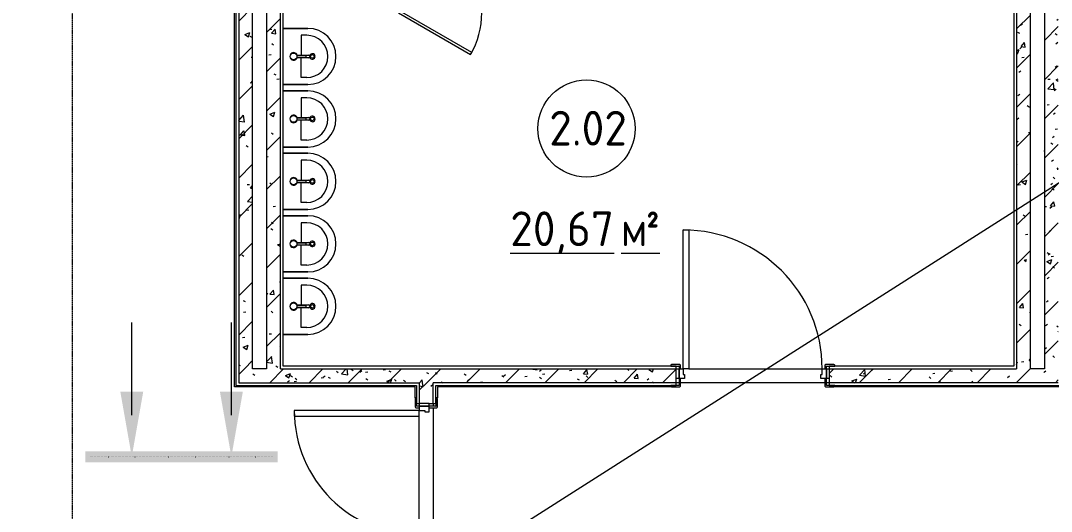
# Model space of a CAD drawing. Header units: millimetres. Extents: x -584918 to 2941280, y 3000189 to 4229862.
# Drawn here: x -466876 to -459456, y 3865382 to 3868918 of the extents above; entities that cross this region are included whole.
import ezdxf

# ---------------------------------------------------------------- set-up
doc = ezdxf.new("R2010")
doc.units = ezdxf.units.MM
for name, pattern in [('ASVP_Линия разреза', [20, 0, -10, 0, -10]), ('ASVP_Невидимые', [5, 3, -2]), ('ASVP_Осевая', [14, 10, -2, 0, -2])]:
    doc.linetypes.add(name, pattern=pattern)
for name, color, linetype, lineweight in [('Двери', 7, 'Continuous', 0), ('Линии', 7, 'Continuous', 0), ('Марки помещений', 7, 'Continuous', 0), ('Обобщенные модели', 7, 'Continuous', 0), ('Перекрытие', 7, 'Continuous', 0), ('Разрезы', 7, 'Continuous', 0), ('Сантехника', 7, 'Continuous', 0), ('Стены внутренние', 7, 'Continuous', 0), ('Стены несущие', 7, 'Continuous', 0), ('Стены отделка', 7, 'Continuous', 0), ('экспертиза ДУ', 1, 'Continuous', 0), ('экспертиза условные обозначения', 1, 'Continuous', 0)]:
    doc.layers.add(name, color=color, linetype=linetype, lineweight=lineweight)
doc.styles.add('GOST Common_2', font='', dxfattribs={"height": 500})
doc.styles.add('GOST Common_3', font='', dxfattribs={"width": 0.9, "height": 500})
doc.styles.get('GOST Common_2').set_extended_font_data('GOST Common')
doc.styles.get('GOST Common_3').set_extended_font_data('GOST Common')
pattern_1 = [(45, (-445536.98, 3844560.27), (-141.4214, 141.4214), [])]
pattern_2 = [(50, (-445536.98, 3844560.27), (364.368, -31.8783), [38.1, -419.1]), (355, (-445536.98, 3844560.27), (-70.486, 382.1133), [30.48, -335.28]), (100.451, (-445506.6, 3844557.6), (293.885, 350.2334), [32.38, -356.18]), (46.184, (-445537, 3844661.87), (542.1585, -84.086), [57.15, -628.65]), (96.636, (-445491.8, 3844654.86), (474.805, 494.8554), [48.57, -534.27]), (351.184, (-445537, 3844661.87), (474.81, 494.85), [45.72, -502.92]), (21, (-445486.18, 3844636.47), (303.2285, -204.5305), [38.1, -419.1]), (326, (-445486.18, 3844636.47), (123.604, 368.376), [30.48, -335.28]), (71.451, (-445460.9, 3844619.42), (426.834, 163.8427), [32.38, -356.18]), (37.5, (-445536.98, 3844560.27), (6.17665, 169.11015), [16.764, -314.452, 16.764, -323.596, -336.55]), (37.5, (-445536.98, 3844560.27), (6.17665, 169.11015), [-671.576, 16.764, -319.786]), (7.5, (-445536.98, 3844560.27), (133.6389, 200.3615), [16.764, -177.292, 16.764, -306.832, -128.27]), (7.5, (-445536.98, 3844560.27), (133.6389, 200.3615), [-517.652, 16.764, -111.506]), (327.5, (-445650.27, 3844560.27), (271.1818, -11.45836), [16.764, -110.236, 16.764, -379.476, -525.78]), (327.5, (-445650.27, 3844560.27), (271.1818, -11.45836), [-523.24, 16.764, -509.016]), (317.5, (-445701.07, 3844560.27), (296.2585, 50.8528), [16.764, -148.336, 16.764, -246.38, -373.38]), (317.5, (-445701.07, 3844560.27), (296.2585, 50.8528), [-428.244, 16.764, -356.616])]

# ---------------------------------------------------------------- blocks, each defined once
blk = doc.blocks.new('ASVP_ДверьДеревянная_2 полотна - Межкомнатная 1300х2000h_полотна_ Г Л _1220 в свету_-7531502-АР Этаж 02')
at = {"layer": 'Двери', "lineweight": 18}
for p, q in [((650, 950), (610, 950)), ((610, 950), (610, 50)), ((650, 50), (650, 950)), ((-650, 450), (-610, 450)), ((-650, 50), (-650, 450)), ((-610, 450), (-610, 50)), ((-680, 50), (-650, 50)), ((-680, -20), (-680, 50)), ((-610, 50), (-650, 50)), ((-650, 50), (-650, 10)), ((-650, 10), (-640, 10)), ((-640, 10), (-640, -20)), ((610, 50), (650, 50)), ((650, 10), (640, 10)), ((640, 10), (640, -20)), ((680, 50), (650, 50)), ((650, 50), (650, 10)), ((680, -20), (680, 50)), ((-640, -20), (-680, -20)), ((640, -20), (680, -20))]:
    blk.add_line(p, q, dxfattribs=at)
at = {"layer": 'Двери', "linetype": 'ASVP_Невидимые', "lineweight": 18}
for p, q in [((-700, 50), (-680, 50)), ((-700, -20), (-700, 50)), ((-680, 50), (-680, -20)), ((700, 50), (680, 50)), ((680, 50), (680, -20)), ((700, -20), (700, 50)), ((-680, -20), (-700, -20)), ((680, -20), (700, -20))]:
    blk.add_line(p, q, dxfattribs=at)
at = {"layer": 'Двери'}
for centre, radius, start, end in [((650, 50), 900, 90, 180), ((-650, 50), 400, 360, 90)]:
    blk.add_arc(centre, radius, start, end, dxfattribs=at)
blk = doc.blocks.new('ASVP_НАЛИЧНИК МДФ_Двери - Наличник дверной МДФ-7523534-АР Этаж 02')
at = {"layer": 'Обобщенные модели'}
for p, q in [((-681, 0), (-740, 0)), ((-740, 0), (-740, -5)), ((-681, -1), (-681, 0)), ((-680, 50), (-680, -1)), ((-670, -5), (-670, 50)), ((670, 50), (670, -5)), ((680, -1), (680, 50)), ((740, 0), (681, 0)), ((681, 0), (681, -1)), ((740, -5), (740, 0)), ((-735, -10), (-675, -10)), ((-680, -1), (-681, -1)), ((675, -10), (735, -10)), ((681, -1), (680, -1))]:
    blk.add_line(p, q, dxfattribs=at)
for centre, start, end in [((-735, -5), 180, 270), ((-675, -5), 270, 360), ((675, -5), 180, 270), ((735, -5), 270, 360)]:
    blk.add_arc(centre, 5, start, end, dxfattribs=at)
blk = doc.blocks.new('ASVP_НАЛИЧНИК МДФ_Двери - Наличник дверной МДФ-V56-АР Этаж 02')
at = {"layer": 'Обобщенные модели'}
for p, q in [((-681, 0), (-740, 0)), ((-740, 0), (-740, -5)), ((-681, -1), (-681, 0)), ((-680, 20), (-680, -1)), ((-670, -5), (-670, 20)), ((670, 20), (670, -5)), ((680, -1), (680, 20)), ((740, 0), (681, 0)), ((681, 0), (681, -1)), ((740, -5), (740, 0)), ((-735, -10), (-675, -10)), ((-680, -1), (-681, -1)), ((675, -10), (735, -10)), ((681, -1), (680, -1))]:
    blk.add_line(p, q, dxfattribs=at)
for centre, start, end in [((-735, -5), 180, 270), ((-675, -5), 270, 360), ((675, -5), 180, 270), ((735, -5), 270, 360)]:
    blk.add_arc(centre, 5, start, end, dxfattribs=at)
blk = doc.blocks.new('ASVP_ДверьДеревянная_1 полотно - Санузел 1000х2000h_полотно_ Г Пр _950 в свету_-7523500-АР Этаж 02')
at = {"layer": 'Двери', "lineweight": 18}
for p, q in [((-500, 1050), (-460, 1050)), ((-500, 50), (-500, 1050)), ((-460, 1050), (-460, 50)), ((-530, 50), (-500, 50)), ((-530, -20), (-530, 50)), ((-460, 50), (-500, 50)), ((-500, 50), (-500, 10)), ((-500, 10), (-490, 10)), ((-490, 10), (-490, -20)), ((490, 10), (500, 10)), ((490, -20), (490, 10)), ((500, 50), (530, 50)), ((500, 10), (500, 50)), ((530, 50), (530, -20)), ((-490, -20), (-530, -20)), ((530, -20), (490, -20))]:
    blk.add_line(p, q, dxfattribs=at)
at = {"layer": 'Двери', "linetype": 'ASVP_Невидимые', "lineweight": 18}
for p, q in [((-550, 50), (-530, 50)), ((-550, -20), (-550, 50)), ((-530, 50), (-530, -20)), ((530, 50), (550, 50)), ((530, -20), (530, 50)), ((550, 50), (550, -20)), ((-530, -20), (-550, -20)), ((550, -20), (530, -20))]:
    blk.add_line(p, q, dxfattribs=at)
at = {"layer": 'Двери'}
blk.add_arc((-500, 50), 1000, 0, 90, dxfattribs=at)
blk = doc.blocks.new('ASVP_НАЛИЧНИК МДФ_Двери - Наличник дверной МДФ-V67-АР Этаж 02')
at = {"layer": 'Обобщенные модели'}
h = blk.add_hatch(dxfattribs=at)
h.set_pattern_fill('FP_12', color=256, style=0, pattern_type=2)
h.set_pattern_definition([(216.87, (16235.7, -21312.83), (1249.4985, 833.00223), [208.25, -1874.25]), (206.565, (16485.6, -21437.78), (-416.4998, -416.4999), [465.661, -465.661]), (198.435, (16485.6, -21646.03), (-832.99954, -416.50086), [263.418, -1053.671])])
h.paths.add_polyline_path([(-585, -10), (-525, -10), (-521.5, -8.5), (-520, -5), (-520, 50), (-530, 50), (-531, 0), (-590, -1), (-590, -5), (-588.5, -8.5)])
h.paths.add_polyline_path([(530, -10), (585, -10), (588.5, -8.5), (590, -5), (590, 0), (530, 0), (530, 50), (520, 50), (520, -5), (521.5, -8.5), (525, -10)])
for p, q in [((-531, 0), (-590, 0)), ((-590, 0), (-590, -5)), ((-531, -1), (-531, 0)), ((-530, 50), (-530, -1)), ((-520, -5), (-520, 50)), ((520, 50), (520, -5)), ((530, -1), (530, 50)), ((590, 0), (531, 0)), ((531, 0), (531, -1)), ((590, -5), (590, 0)), ((-585, -10), (-525, -10)), ((-530, -1), (-531, -1)), ((525, -10), (585, -10)), ((531, -1), (530, -1))]:
    blk.add_line(p, q, dxfattribs=at)
for centre, start, end in [((-585, -5), 180, 270), ((-525, -5), 270, 360), ((525, -5), 180, 270), ((585, -5), 270, 360)]:
    blk.add_arc(centre, 5, start, end, dxfattribs=at)
blk = doc.blocks.new('ASVP_НАЛИЧНИК МДФ_Двери - Наличник дверной МДФ-V68-АР Этаж 02')
at = {"layer": 'Обобщенные модели'}
for p, q in [((-531, 0), (-590, 0)), ((-590, 0), (-590, -5)), ((-531, -1), (-531, 0)), ((-530, 20), (-530, -1)), ((-520, -5), (-520, 20)), ((520, 20), (520, -5)), ((530, -1), (530, 20)), ((590, 0), (531, 0)), ((531, 0), (531, -1)), ((590, -5), (590, 0)), ((-585, -10), (-525, -10)), ((-530, -1), (-531, -1)), ((525, -10), (585, -10)), ((531, -1), (530, -1))]:
    blk.add_line(p, q, dxfattribs=at)
for centre, start, end in [((-585, -5), 180, 270), ((-525, -5), 270, 360), ((525, -5), 180, 270), ((585, -5), 270, 360)]:
    blk.add_arc(centre, 5, start, end, dxfattribs=at)
blk = doc.blocks.new('ASVP_2D_Раковина - Раковина 405х380 _детская_-7545342-АР Этаж 02')
at = {"layer": 'Сантехника'}
for p, q in [((-311.6, 187.5), (-311.6, 10)), ((-311.6, 10), (-311.6, 187.5)), ((-261.6, 179.3), (-261.6, 140)), ((-119.1, 110.6), (-119.1, 191.9)), ((-115.1, 176), (-115.1, 109.6)), ((-103.1, 176), (-115.1, 176)), ((-103.1, 109.6), (-103.1, 176)), ((-99.1, 191.9), (-99.1, 110.6)), ((43.4, 179.3), (43.4, 140)), ((93.4, 10), (93.4, 187.5)), ((93.4, 187.5), (93.4, 10)), ((-261.6, 140), (-119.1, 140)), ((43.4, 140), (-99.1, 140))]:
    blk.add_line(p, q, dxfattribs=at)
for centre, radius in [((-109.1, 220), 13.3), ((-109.1, 85), 24.5)]:
    blk.add_circle(centre, radius, dxfattribs=at)
for centre, radius, start, end in [((-109.1, 187.5), 202.5, 360, 180), ((-109.1, 187.5), 202.5, 360, 180), ((-109.1, 179.3), 152.5, 0, 180), ((-109.1, 220), 20, 284.14377, 255.85623), ((-109.1, 191.9), 10, 0, 180), ((-109.1, 85), 27.5, 102.60426, 77.39774), ((-109.1, 85), 25.3, 76.29328, 103.7089)]:
    blk.add_arc(centre, radius, start, end, dxfattribs=at)
blk = doc.blocks.new('Д_Эскиз_1П - Дверь_в_трансформируемой_перегородке-7567258-АР Этаж 02')
at = {"layer": 'Двери'}
for p, q in [((-292, 5.9), (-300, -8)), ((227.6, -294.1), (-292, 5.9)), ((-300, -8), (219.6, -308)), ((219.6, -308), (227.6, -294.1))]:
    blk.add_line(p, q, dxfattribs=at)
blk.add_arc((-300, -8), 600, 330, 360, dxfattribs=at)
blk = doc.blocks.new('ASVP_Марка_Помещение_ДваЗначения - Номер Площадь-685795-АР Этаж 02')
at = {"layer": 'Марки помещений'}
blk.add_circle((0, 0), 3.5, dxfattribs=at)
blk = doc.blocks.new('Разрез - Номер вида сзади_3_5 мм-64069-АР Этаж 02')
at = {"layer": 'Разрезы'}
for points in [[(9.798, 0.404), (9.798, -0.394), (-0.333, -0.394), (-0.333, 0.404)], [(2.176, -4.675), (3, 0), (3.824, -4.675)]]:
    blk.add_hatch(color=256, dxfattribs=at).paths.add_polyline_path(points)
at = {"layer": 'Разрезы', "lineweight": 20}
blk.add_line((3, -3), (3, -9.663), dxfattribs=at)
blk = doc.blocks.new('Разрез - Номер вида спереди_3_5 мм-64067-АР Этаж 02')
at = {"layer": 'Разрезы'}
for points in [[(9.798, 0.404), (9.798, -0.394), (-0.333, -0.394), (-0.333, 0.404)], [(2.176, -4.675), (3, 0), (3.824, -4.675)]]:
    blk.add_hatch(color=256, dxfattribs=at).paths.add_polyline_path(points)
at = {"layer": 'Разрезы', "lineweight": 20}
blk.add_line((3, -3), (3, -9.663), dxfattribs=at)

msp = doc.modelspace()

# ---------------------------------------------------------------- hatches: boundary and pattern name
at = {"layer": 'Стены внутренние'}
h = msp.add_hatch(dxfattribs=at)
h.set_pattern_fill('FP_1', color=256, style=0, pattern_type=2)
h.set_pattern_definition(pattern_1)
h.paths.add_polyline_path([(-465252.957, 3866409.598), (-465206.082, 3866409.598), (-465206.082, 3872754.097), (-465306.082, 3872794.395), (-465306.082, 3866409.598)])
h = msp.add_hatch(dxfattribs=at)
h.set_pattern_fill('FP_2', color=256, style=0, pattern_type=2)
h.set_pattern_definition(pattern_2)
h.paths.add_polyline_path([(-465252.957, 3866409.598), (-465206.082, 3866409.598), (-465206.082, 3872754.097), (-465306.082, 3872794.395), (-465306.082, 3866409.598)])
h = msp.add_hatch(dxfattribs=at)
h.set_pattern_fill('FP_1', color=256, style=0, pattern_type=2)
h.set_pattern_definition(pattern_1)
h.paths.add_polyline_path([(-465006.082, 3866409.598), (-465006.082, 3870709.598), (-465106.082, 3870709.598), (-465106.082, 3866409.598), (-465036.658, 3866409.598)])
h = msp.add_hatch(dxfattribs=at)
h.set_pattern_fill('FP_2', color=256, style=0, pattern_type=2)
h.set_pattern_definition(pattern_2)
h.paths.add_polyline_path([(-465006.082, 3866409.598), (-465006.082, 3870709.598), (-465106.082, 3870709.598), (-465106.082, 3866409.598), (-465036.658, 3866409.598)])
h = msp.add_hatch(dxfattribs=at)
h.set_pattern_fill('FP_1', color=256, style=0, pattern_type=2)
h.set_pattern_definition(pattern_1)
h.paths.add_polyline_path([(-459606.082, 3866409.598), (-459606.082, 3870497.381), (-459706.082, 3870537.679), (-459706.082, 3866409.598)])
h = msp.add_hatch(dxfattribs=at)
h.set_pattern_fill('FP_2', color=256, style=0, pattern_type=2)
h.set_pattern_definition(pattern_2)
h.paths.add_polyline_path([(-459606.082, 3866409.598), (-459606.082, 3870497.381), (-459706.082, 3870537.679), (-459706.082, 3866409.598)])
h = msp.add_hatch(dxfattribs=at)
h.set_pattern_fill('FP_1', color=256, style=0, pattern_type=2)
h.set_pattern_definition(pattern_1)
h.paths.add_polyline_path([(-459406.082, 3866309.598), (-459406.082, 3870416.783), (-459506.082, 3870457.082), (-459506.082, 3866309.598)])
h = msp.add_hatch(dxfattribs=at)
h.set_pattern_fill('FP_2', color=256, style=0, pattern_type=2)
h.set_pattern_definition(pattern_2)
h.paths.add_polyline_path([(-459406.082, 3866309.598), (-459406.082, 3870416.783), (-459506.082, 3870457.082), (-459506.082, 3866309.598)])
h = msp.add_hatch(dxfattribs=at)
h.set_pattern_fill('FP_1', color=256, style=0, pattern_type=2)
h.set_pattern_definition(pattern_1)
h.paths.add_polyline_path([(-465106.082, 3866309.598), (-462156.082, 3866309.598), (-462156.082, 3866409.598), (-465306.082, 3866409.598), (-465306.082, 3866309.598), (-465206.082, 3866309.598)])
h.paths.add_polyline_path([(-459606.082, 3866309.598), (-459506.082, 3866309.598), (-459506.082, 3866409.598), (-461056.082, 3866409.598), (-461056.082, 3866309.598), (-459706.082, 3866309.598)])
h = msp.add_hatch(dxfattribs=at)
h.set_pattern_fill('FP_2', color=256, style=0, pattern_type=2)
h.set_pattern_definition(pattern_2)
h.paths.add_polyline_path([(-465106.082, 3866309.598), (-462156.082, 3866309.598), (-462156.082, 3866409.598), (-465306.082, 3866409.598), (-465306.082, 3866309.598), (-465206.082, 3866309.598)])
h.paths.add_polyline_path([(-459606.082, 3866309.598), (-459506.082, 3866309.598), (-459506.082, 3866409.598), (-461056.082, 3866409.598), (-461056.082, 3866309.598), (-459706.082, 3866309.598)])
h = msp.add_hatch(dxfattribs=at)
h.set_pattern_fill('FP_1', color=256, style=0, pattern_type=2)
h.set_pattern_definition(pattern_1)
h.paths.add_polyline_path([(-463906.082, 3864709.598), (-463906.082, 3864759.598), (-464006.082, 3864759.598), (-464006.082, 3864709.598)])
h.paths.add_polyline_path([(-463936.082, 3866159.598), (-463906.082, 3866159.598), (-463906.082, 3866309.598), (-464006.082, 3866309.598), (-464006.082, 3866159.598)])
h = msp.add_hatch(dxfattribs=at)
h.set_pattern_fill('FP_2', color=256, style=0, pattern_type=2)
h.set_pattern_definition(pattern_2)
h.paths.add_polyline_path([(-463906.082, 3864709.598), (-463906.082, 3864759.598), (-464006.082, 3864759.598), (-464006.082, 3864709.598)])
h.paths.add_polyline_path([(-463936.082, 3866159.598), (-463906.082, 3866159.598), (-463906.082, 3866309.598), (-464006.082, 3866309.598), (-464006.082, 3866159.598)])
at = {"layer": 'экспертиза условные обозначения', "lineweight": -3}
h = msp.add_hatch(dxfattribs=at)
h.set_pattern_fill('GRASS', color=3, scale=24)
h.set_pattern_definition([(90, (-445940.84, 3599179.46), (-431.0523, 431.0523), [114.3, -747.8046]), (45, (-445940.84, 3599179.46), (-431.0523, 431.0523), [114.3, -495.3]), (135, (-445940.84, 3599179.46), (-431.0523, -431.0523), [114.3, -495.3])])
edge = h.paths.add_edge_path()
edge.add_line((-464117.667, 3872531.111), (-463407.492, 3874293.397))
edge.add_line((-463407.492, 3874293.397), (-446452.447, 3867460.767))
edge.add_line((-446452.447, 3867460.767), (-447162.622, 3865698.481))
edge.add_line((-447162.622, 3865698.481), (-451766.386, 3867559.12))
edge.add_arc((-452188.302, 3866523.809), 1117.981, 67.8278443, 178.9159405)
edge.add_line((-453306.082, 3866544.96), (-453306.082, 3864709.598))
edge.add_line((-453306.082, 3864709.598), (-456258.851, 3864709.598))
edge.add_line((-456258.851, 3864709.598), (-456256.082, 3869363.01))
edge.add_line((-456256.082, 3869363.01), (-460266.386, 3870984.493))
edge.add_line((-460266.386, 3870984.493), (-462958.851, 3872069.516))

# ---------------------------------------------------------------- linework, layer by layer
at = {"layer": 'Линии', "linetype": 'ASVP_Осевая'}
msp.add_line((-466506.082, 3870659.598), (-466506.082, 3863659.598), dxfattribs=at)
at = {"layer": 'Перекрытие'}
for p, q in [((-462066.082, 3866409.598), (-461106.082, 3866409.598)), ((-462136.082, 3866309.598), (-462156.082, 3866309.598)), ((-461086.082, 3866309.598), (-462126.082, 3866309.598)), ((-461056.082, 3866309.598), (-461076.082, 3866309.598)), ((-463906.082, 3866159.598), (-463906.082, 3866139.598)), ((-463906.082, 3866129.598), (-463906.082, 3864789.598)), ((-464006.082, 3864849.598), (-464006.082, 3866069.598))]:
    msp.add_line(p, q, dxfattribs=at)
at = {"layer": 'Разрезы', "linetype": 'ASVP_Линия разреза'}
msp.add_line((-466375.953, 3865776.519), (-465058.842, 3865776.519), dxfattribs=at)
at = {"layer": 'Стены внутренние'}
for p, q in [((-465336.082, 3866279.598), (-465336.082, 3869879.598)), ((-464036.082, 3866279.598), (-465336.082, 3866279.598)), ((-464036.082, 3866199.598), (-464036.082, 3866279.598)), ((-462196.082, 3866279.598), (-463876.082, 3866279.598)), ((-463876.082, 3866279.598), (-463876.082, 3866199.598)), ((-462196.082, 3866279.598), (-462196.082, 3866284.598)), ((-461016.082, 3866279.598), (-461016.082, 3866284.598)), ((-458741.082, 3866279.598), (-461016.082, 3866279.598)), ((-464036.082, 3866199.598), (-464031.082, 3866199.598)), ((-463876.082, 3866199.598), (-463881.082, 3866199.598))]:
    msp.add_line(p, q, dxfattribs=at)
at = {"layer": 'Стены несущие'}
for p, q in [((-465206.082, 3866409.598), (-465206.082, 3870709.598)), ((-465106.082, 3870709.598), (-465106.082, 3866409.598)), ((-459606.082, 3866409.598), (-459606.082, 3870497.381)), ((-459506.082, 3870457.082), (-459506.082, 3866409.598)), ((-465006.082, 3866409.598), (-465006.082, 3870309.598)), ((-459706.082, 3870309.598), (-459706.082, 3866409.598)), ((-465306.082, 3869909.598), (-465306.082, 3866309.598)), ((-465106.082, 3866409.598), (-465206.082, 3866409.598)), ((-465006.082, 3866409.598), (-462156.082, 3866409.598)), ((-462156.082, 3866309.598), (-462156.082, 3866339.598)), ((-461056.082, 3866409.598), (-459706.082, 3866409.598)), ((-461056.082, 3866339.598), (-461056.082, 3866309.598)), ((-459506.082, 3866409.598), (-459606.082, 3866409.598)), ((-465306.082, 3866309.598), (-464006.082, 3866309.598)), ((-464006.082, 3866309.598), (-464006.082, 3866159.598)), ((-463906.082, 3866159.598), (-463906.082, 3866309.598)), ((-462156.082, 3866309.598), (-463906.082, 3866309.598)), ((-459406.082, 3866309.598), (-461056.082, 3866309.598)), ((-463936.082, 3866159.598), (-463906.082, 3866159.598))]:
    msp.add_line(p, q, dxfattribs=at)
at = {"layer": 'Стены отделка'}
for p, q in [((-464986.082, 3866429.598), (-464986.082, 3870289.598)), ((-459726.082, 3870289.598), (-459726.082, 3866429.598)), ((-465326.082, 3869889.598), (-465326.082, 3866289.598)), ((-462156.082, 3866429.598), (-464986.082, 3866429.598)), ((-462156.082, 3866409.598), (-462156.082, 3866429.598)), ((-459726.082, 3866429.598), (-461056.082, 3866429.598)), ((-461056.082, 3866429.598), (-461056.082, 3866409.598)), ((-465326.082, 3866289.598), (-464026.082, 3866289.598)), ((-464026.082, 3866289.598), (-464026.082, 3866159.598)), ((-463886.082, 3866289.598), (-462156.082, 3866289.598)), ((-463886.082, 3866159.598), (-463886.082, 3866289.598)), ((-462156.082, 3866289.598), (-462156.082, 3866309.598)), ((-461056.082, 3866309.598), (-461056.082, 3866289.598)), ((-461056.082, 3866289.598), (-458706.082, 3866289.598)), ((-464026.082, 3866159.598), (-464006.082, 3866159.598)), ((-463906.082, 3866159.598), (-463886.082, 3866159.598))]:
    msp.add_line(p, q, dxfattribs=at)
at = {"layer": 'экспертиза ДУ'}
msp.add_lwpolyline([(-531200.006, 3821992.029), (-449872.615, 3873826.916)], dxfattribs=at)

# ---------------------------------------------------------------- block references
at = {"layer": 'Двери'}
for name, p in [('Д_Эскиз_1П - Дверь_в_трансформируемой_перегородке-7567258-АР Этаж 02', (-463856.082, 3868981.598)), ('ASVP_ДверьДеревянная_1 полотно - Санузел 1000х2000h_полотно_ Г Пр _950 в свету_-7523500-АР Этаж 02', (-461606.082, 3866359.598))]:
    msp.add_blockref(name, p, dxfattribs=at)
at = {"layer": 'Двери', "rotation": 89.99999999999993}
msp.add_blockref('ASVP_ДверьДеревянная_2 полотна - Межкомнатная 1300х2000h_полотна_ Г Л _1220 в свету_-7531502-АР Этаж 02', (-463956.082, 3865459.598), dxfattribs=at)
at = {"layer": 'Марки помещений', "xscale": 99.99999999999993, "yscale": 99.99999999999993, "zscale": 99.99999999999993}
msp.add_blockref('ASVP_Марка_Помещение_ДваЗначения - Номер Площадь-685795-АР Этаж 02', (-462802.366, 3868140.185), dxfattribs=at)
at = {"layer": 'Обобщенные модели'}
for name, p, rotation in [('ASVP_НАЛИЧНИК МДФ_Двери - Наличник дверной МДФ-V68-АР Этаж 02', (-461606.082, 3866429.598), 180), ('ASVP_НАЛИЧНИК МДФ_Двери - Наличник дверной МДФ-V56-АР Этаж 02', (-464026.082, 3865459.598), 269.9999999999997), ('ASVP_НАЛИЧНИК МДФ_Двери - Наличник дверной МДФ-7523534-АР Этаж 02', (-463886.082, 3865459.598), 89.99999999999993)]:
    msp.add_blockref(name, p, dxfattribs=dict(at, rotation=rotation))
msp.add_blockref('ASVP_НАЛИЧНИК МДФ_Двери - Наличник дверной МДФ-V67-АР Этаж 02', (-461606.082, 3866289.598), dxfattribs=at)
at = {"layer": 'Разрезы', "extrusion": (0, 0, -1), "xscale": 99.99999999999993, "yscale": 99.99999999999993, "zscale": 99.99999999999993, "rotation": 180}
msp.add_blockref('Разрез - Номер вида спереди_3_5 мм-64067-АР Этаж 02', (466375.953, 3865776.519), dxfattribs=at)
at = {"layer": 'Разрезы', "xscale": 99.99999999999993, "yscale": 99.99999999999993, "zscale": 99.99999999999993, "rotation": 180}
msp.add_blockref('Разрез - Номер вида сзади_3_5 мм-64069-АР Этаж 02', (-465058.842, 3865776.519), dxfattribs=at)
at = {"layer": 'Сантехника', "rotation": 270.0000000000417}
for p in [(-464996.082, 3868550.524), (-464996.082, 3868100.524), (-464996.082, 3867650.524), (-464996.082, 3867200.524), (-464996.082, 3866750.524)]:
    msp.add_blockref('ASVP_2D_Раковина - Раковина 405х380 _детская_-7545342-АР Этаж 02', p, dxfattribs=at)

# ---------------------------------------------------------------- texts
at = {"layer": 'Марки помещений', "char_height": 250, "attachment_point": 1}
for s, insert, width, style in [('2.02', (-463071.023, 3868267.91), 663.79725, 'GOST Common_2'), ('\\L20,67 ', (-463351.81, 3867543.38), 966.83512, 'GOST Common_2'), ('\\L\\fGOST Common|b0|i0|c238|p34|;\\W.9;\\L²', (-462375.497, 3867543.38), 165.94931, 'GOST Common_3'), ('\\L\\fGOST Common|b0|i0|c204|p34|;\\W.9;\\Lм', (-462554.091, 3867543.38), 216.45562, 'GOST Common_2')]:
    msp.add_mtext(s, dxfattribs=dict(at, insert=insert, width=width, style=style))

doc.saveas('drawing.dxf')
